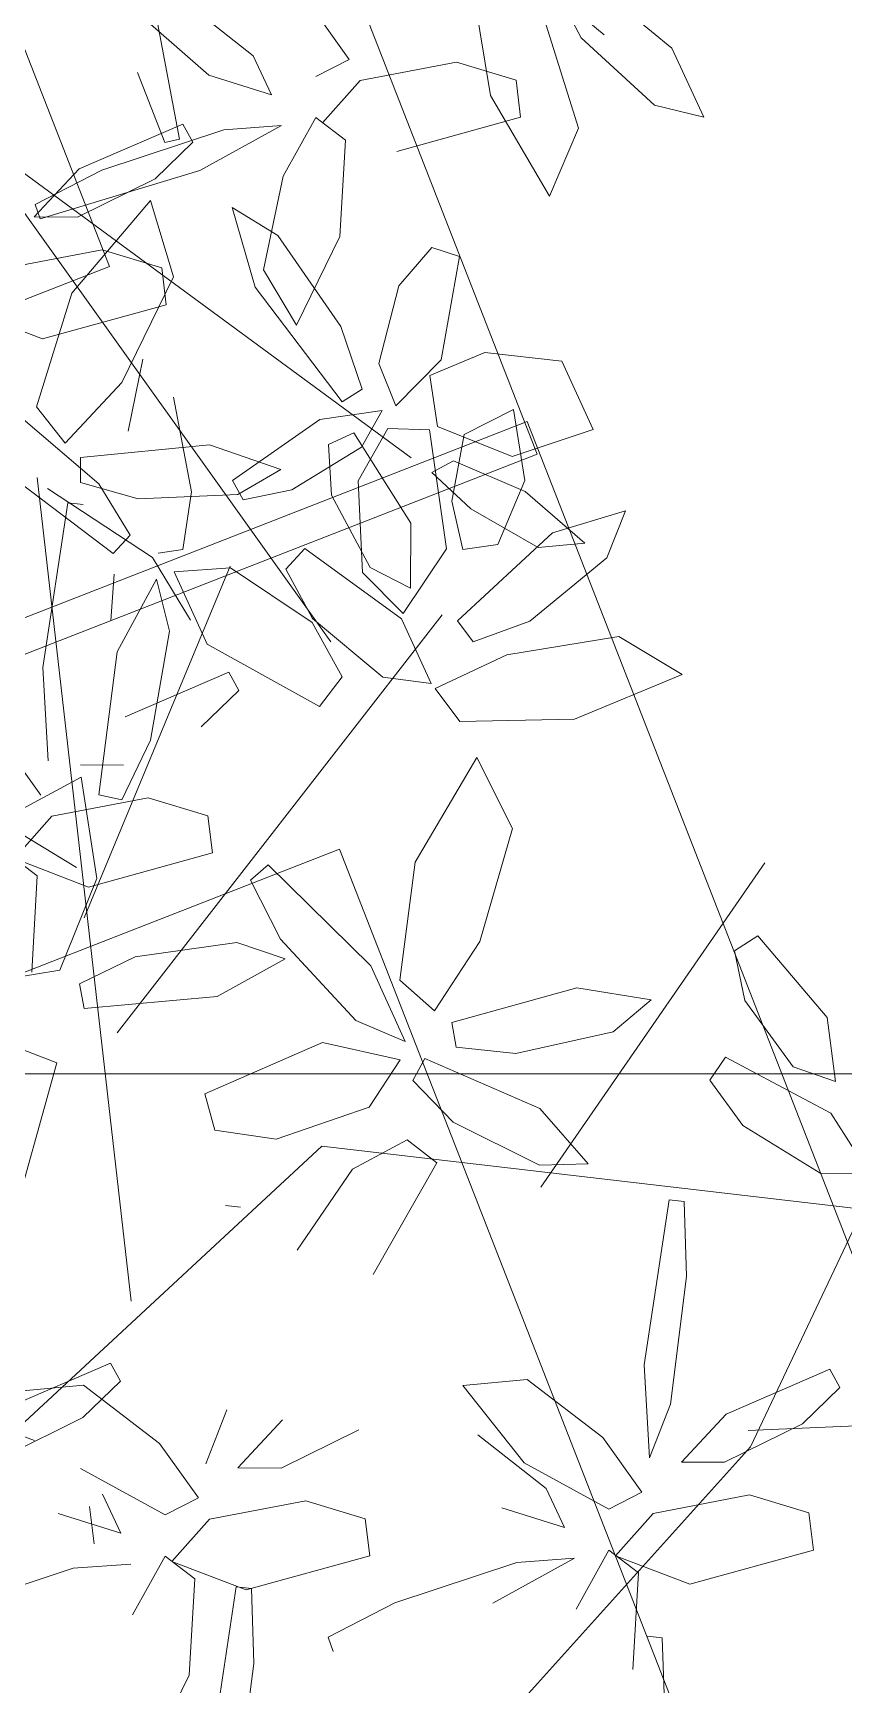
# Model space of a CAD drawing. Header units: millimetres. Extents: x 4980 to 19099, y 3891 to 5773.
# Drawn here: x 5609.12 to 5621.4, y 4310.83 to 4335.84 of the extents above; entities that cross this region are included whole.
import ezdxf

# ---------------------------------------------------------------- set-up
doc = ezdxf.new("R2010")
doc.units = ezdxf.units.MM
for name, color, linetype, lineweight in [('no3_ahşap gorunus on kalın', 34, 'Continuous', 20), ('no3_ölçü tefriş', 252, 'Continuous', 0), ('PLAN YAZI', 4, 'Continuous', 9)]:
    doc.layers.add(name, color=color, linetype=linetype, lineweight=lineweight)

# ---------------------------------------------------------------- blocks, each defined once
blk = doc.blocks.new('p34')
at = {"color": 68}
for p, q in [((1685.294, -14118.438), (1684.949, -14119.593)), ((1686.489, -14119.835), (1685.294, -14118.438)), ((1684.949, -14119.593), (1685.738, -14121.191)), ((1687.031, -14121.555), (1686.489, -14119.835)), ((1685.738, -14121.191), (1686.597, -14122.104)), ((1679.642, -14122.701), (1679.81, -14121.624)), ((1679.81, -14121.624), (1680.556, -14122)), ((1686.597, -14122.104), (1687.031, -14121.555)), ((1680.556, -14122), (1680.748, -14123.009)), ((1681.371, -14123.339), (1682.229, -14121.966)), ((1682.229, -14121.966), (1682.611, -14122.14)), ((1682.611, -14122.14), (1682.568, -14122.911)), ((1683.335, -14122.517), (1684.416, -14122.139)), ((1684.416, -14122.139), (1686.37, -14122.324)), ((1683.99, -14122.893), (1683.335, -14122.517)), ((1686.37, -14122.324), (1686.371, -14122.701)), ((1680.052, -14123.668), (1679.642, -14122.701)), ((1685.284, -14123.84), (1686.868, -14122.79)), ((1686.371, -14122.701), (1685.497, -14122.955)), ((1680.748, -14123.009), (1680.586, -14123.742)), ((1682.568, -14122.911), (1681.987, -14124.007)), ((1685.497, -14122.955), (1683.99, -14122.893)), ((1678.405, -14123.875), (1678.119, -14123.164)), ((1678.119, -14123.164), (1679.223, -14123.492)), ((1679.223, -14123.492), (1680.671, -14124.82)), ((1681.381, -14124.322), (1681.371, -14123.339)), ((1680.586, -14123.742), (1680.052, -14123.668)), ((1681.519, -14124.785), (1682.979, -14123.718)), ((1682.979, -14123.718), (1683.264, -14124.026)), ((1679.573, -14124.831), (1678.405, -14123.875)), ((1681.987, -14124.007), (1681.381, -14124.322)), ((1683.264, -14124.026), (1682.866, -14124.778)), ((1684.711, -14124.793), (1685.284, -14123.84)), ((1681.074, -14125.768), (1681.519, -14124.785)), ((1682.866, -14124.778), (1681.801, -14125.667)), ((1680.433, -14125.139), (1679.573, -14124.831)), ((1680.671, -14124.82), (1680.433, -14125.139)), ((1677.269, -14125.649), (1678.225, -14125.068)), ((1678.225, -14125.068), (1679.922, -14125.339)), ((1679.922, -14125.339), (1681.012, -14125.841)), ((1678.903, -14126.316), (1677.269, -14125.649)), ((1681.801, -14125.667), (1681.074, -14125.768)), ((1681.012, -14125.841), (1680.639, -14126.347)), ((1680.639, -14126.347), (1678.903, -14126.316)), ((1680.385, -14126.889), (1679.849, -14127.968)), ((1681.324, -14128.47), (1680.385, -14126.889)), ((1686.147, -14128.698), (1686.38, -14127.164)), ((1686.38, -14127.164), (1687.41, -14127.715)), ((1679.849, -14127.968), (1680.352, -14129.678)), ((1681.564, -14130.257), (1681.324, -14128.47)), ((1682.001, -14130.04), (1683.549, -14128.504)), ((1683.549, -14128.504), (1683.82, -14128.736)), ((1683.82, -14128.736), (1683.369, -14129.629)), ((1686.713, -14130.086), (1686.147, -14128.698)), ((1675.098, -14130.847), (1676.139, -14129.606)), ((1676.139, -14129.606), (1676.493, -14129.832)), ((1680.352, -14129.678), (1681.042, -14130.723)), ((1683.369, -14129.629), (1682.233, -14130.863)), ((1684.031, -14129.676), (1683.299, -14129.929)), ((1685.572, -14129.886), (1684.031, -14129.676)), ((1676.493, -14129.832), (1676.343, -14130.589)), ((1681.489, -14131.185), (1682.001, -14130.04)), ((1683.299, -14129.929), (1684.331, -14130.496)), ((1686.415, -14130.294), (1685.572, -14129.886)), ((1681.042, -14130.723), (1681.564, -14130.257)), ((1686.349, -14130.665), (1686.415, -14130.294)), ((1687.45, -14130.202), (1686.713, -14130.086)), ((1677.758, -14130.572), (1678.887, -14130.385)), ((1678.887, -14130.385), (1680.781, -14130.901)), ((1684.331, -14130.496), (1686.349, -14130.665)), ((1678.339, -14131.055), (1677.758, -14130.572)), ((1679.813, -14131.374), (1678.339, -14131.055)), ((1680.781, -14130.901), (1680.717, -14131.273)), ((1682.233, -14130.863), (1681.489, -14131.185)), ((1680.717, -14131.273), (1679.813, -14131.374)), ((1681.564, -14131.465), (1682.739, -14131.196)), ((1682.739, -14131.196), (1684.522, -14131.968)), ((1679.451, -14132.209), (1681.192, -14131.446)), ((1681.192, -14131.446), (1681.376, -14131.775)), ((1682.039, -14132.18), (1681.564, -14131.465)), ((1681.376, -14131.775), (1680.764, -14132.41)), ((1684.522, -14131.968), (1684.374, -14132.515)), ((1678.724, -14133.05), (1679.451, -14132.209)), ((1683.445, -14132.658), (1682.039, -14132.18)), ((1680.764, -14132.41), (1679.462, -14133.069)), ((1684.374, -14132.515), (1683.445, -14132.658)), ((1681.018, -14133.025), (1681.463, -14132.675)), ((1681.463, -14132.675), (1682.293, -14133.116)), ((1679.462, -14133.069), (1678.724, -14133.05)), ((1681.985, -14134.71), (1681.018, -14133.025)), ((1682.293, -14133.116), (1683.135, -14134.34))]:
    blk.add_line(p, q, dxfattribs=at)
at = {"color": 44}
for p, q in [((1685.654, -14135.103), (1687.026, -14122.623)), ((1686.342, -14129.293), (1684.107, -14123.977)), ((1685.85, -14131.036), (1680.9, -14124.728)), ((1679.44, -14133.399), (1676.031, -14128.502)), ((1676.283, -14137.346), (1673.404, -14131.319)), ((1682.755, -14132.766), (1671.775, -14134.094)), ((1687.482, -14137.116), (1682.755, -14132.766)), ((1676.318, -14137.098), (1670.396, -14136.858)), ((1682.842, -14144.569), (1676.283, -14137.346)), ((1683.379, -14145.161), (1673.489, -14159.11)), ((1672.948, -14146.882), (1669.312, -14149.94)), ((1678.77, -14151.506), (1672.265, -14156.333)), ((1689.842, -14154.849), (1677.356, -14162.512))]:
    blk.add_line(p, q, dxfattribs=at)
at = {"color": 66}
for p, q in [((1676.343, -14130.589), (1675.616, -14131.594)), ((1674.972, -14131.821), (1675.098, -14130.847)), ((1686.764, -14131.488), (1687.271, -14131.287)), ((1675.044, -14132.3), (1676.639, -14131.445)), ((1676.639, -14131.445), (1676.878, -14131.79)), ((1687.498, -14134.079), (1686.764, -14131.488)), ((1675.616, -14131.594), (1674.972, -14131.821)), ((1676.878, -14131.79), (1676.379, -14132.479)), ((1674.467, -14133.211), (1675.044, -14132.3)), ((1676.379, -14132.479), (1675.201, -14133.212)), ((1675.201, -14133.212), (1674.467, -14133.211)), ((1677.272, -14133.626), (1677.241, -14134.764)), ((1677.501, -14133.601), (1677.272, -14133.626)), ((1677.89, -14136.095), (1677.501, -14133.601)), ((1684.219, -14133.661), (1683.99, -14133.686)), ((1677.241, -14134.764), (1677.493, -14136.692)), ((1675.075, -14136.176), (1674.925, -14136.453)), ((1676.648, -14136.847), (1675.075, -14136.176)), ((1677.814, -14137.507), (1677.89, -14136.095)), ((1674.925, -14136.453), (1675.495, -14137.001)), ((1679.661, -14136.312), (1678.517, -14137.197)), ((1680.634, -14136.398), (1679.661, -14136.312)), ((1679.714, -14137.573), (1680.634, -14136.398)), ((1677.493, -14136.692), (1677.814, -14137.507)), ((1675.495, -14137.001), (1676.676, -14137.578)), ((1677.328, -14137.572), (1676.648, -14136.847)), ((1678.517, -14137.197), (1677.929, -14138.025)), ((1680.409, -14137.146), (1679.38, -14137.964)), ((1676.676, -14137.578), (1677.328, -14137.572)), ((1678.433, -14138.281), (1679.714, -14137.573)), ((1677.929, -14138.025), (1678.433, -14138.281)), ((1679.38, -14137.964), (1679.105, -14138.555)), ((1675.403, -14138.349), (1676.301, -14138.074)), ((1676.301, -14138.074), (1677.762, -14138.346)), ((1679.105, -14138.555), (1680.052, -14138.253)), ((1675.335, -14138.911), (1675.403, -14138.349)), ((1677.762, -14138.346), (1678.334, -14138.985)), ((1677.21, -14139.42), (1675.335, -14138.911)), ((1678.334, -14138.985), (1677.21, -14139.42)), ((1678.437, -14138.902), (1677.989, -14139.247)), ((1678.932, -14139.79), (1678.437, -14138.902)), ((1679.829, -14139.082), (1678.955, -14139.021)), ((1678.955, -14139.021), (1680.196, -14139.698)), ((1677.989, -14139.247), (1678.078, -14140.708)), ((1677.63, -14140.231), (1677.599, -14141.368)), ((1677.859, -14140.206), (1677.63, -14140.231))]:
    blk.add_line(p, q, dxfattribs=at)
at = {"color": 64}
for p, q in [((1685.969, -14136.037), (1685.82, -14136.314)), ((1687.543, -14136.708), (1685.969, -14136.037)), ((1686.38, -14136.372), (1685.235, -14137.256)), ((1685.82, -14136.314), (1686.39, -14136.862)), ((1687.352, -14136.458), (1686.38, -14136.372)), ((1684.211, -14136.752), (1684.532, -14137.567)), ((1682.213, -14137.061), (1683.394, -14137.637)), ((1684.046, -14137.631), (1683.366, -14136.907)), ((1686.39, -14136.862), (1687.571, -14137.439)), ((1687.867, -14136.927), (1687.127, -14137.206)), ((1685.235, -14137.256), (1684.647, -14138.085)), ((1683.394, -14137.637), (1684.046, -14137.631)), ((1685.151, -14138.341), (1686.432, -14137.632)), ((1686.098, -14138.024), (1685.823, -14138.615)), ((1682.121, -14138.409), (1683.019, -14138.134)), ((1683.019, -14138.134), (1684.48, -14138.406)), ((1684.647, -14138.085), (1685.151, -14138.341)), ((1685.823, -14138.615), (1686.77, -14138.313)), ((1686.23, -14138.772), (1686.297, -14138.21)), ((1682.053, -14138.971), (1682.121, -14138.409)), ((1684.48, -14138.406), (1685.052, -14139.045)), ((1683.928, -14139.48), (1682.053, -14138.971)), ((1685.052, -14139.045), (1683.928, -14139.48)), ((1685.155, -14138.962), (1684.708, -14139.307)), ((1685.65, -14139.849), (1685.155, -14138.962)), ((1681.677, -14139.685), (1679.829, -14139.082)), ((1684.708, -14139.307), (1684.796, -14140.768)), ((1686.547, -14139.142), (1685.673, -14139.081)), ((1688.396, -14139.744), (1686.547, -14139.142)), ((1683.85, -14139.46), (1683.819, -14140.597)), ((1684.079, -14139.435), (1683.85, -14139.46)), ((1684.468, -14141.929), (1684.079, -14139.435)), ((1682.691, -14140.201), (1681.677, -14139.685)), ((1682.615, -14140.419), (1682.691, -14140.201)), ((1683.819, -14140.597), (1684.07, -14142.525)), ((1684.796, -14140.768), (1685.46, -14142.104)), ((1676.212, -14149.009), (1675.749, -14151.491)), ((1671.313, -14149.137), (1671.041, -14150.851)), ((1673.766, -14149.466), (1673.178, -14150.295)), ((1675.658, -14149.415), (1674.63, -14150.233)), ((1673.178, -14150.295), (1673.683, -14150.55)), ((1674.63, -14150.233), (1674.355, -14150.825)), ((1671.551, -14150.344), (1673.011, -14150.615)), ((1674.355, -14150.825), (1675.301, -14150.522)), ((1673.011, -14150.615), (1673.583, -14151.255)), ((1673.687, -14151.171), (1673.239, -14151.517)), ((1674.182, -14152.059), (1673.687, -14151.171)), ((1673.239, -14151.517), (1673.327, -14152.977))]:
    blk.add_line(p, q, dxfattribs=at)
at = {"color": 62}
for p, q in [((1668.289, -14150.142), (1669.805, -14148.893)), ((1670.088, -14149.173), (1669.663, -14149.982)), ((1675.301, -14150.522), (1676.584, -14149.391)), ((1669.711, -14151.349), (1670.216, -14149.706)), ((1669.663, -14149.982), (1668.556, -14151.005)), ((1667.812, -14151.191), (1668.289, -14150.142)), ((1670.652, -14150.619), (1671.551, -14150.344)), ((1675.974, -14151.543), (1676.381, -14150.481)), ((1670.584, -14151.181), (1670.652, -14150.619)), ((1668.556, -14151.005), (1667.812, -14151.191)), ((1671.041, -14150.851), (1670.154, -14152.377)), ((1672.459, -14151.69), (1670.584, -14151.181)), ((1675.078, -14151.351), (1674.204, -14151.291)), ((1674.204, -14151.291), (1675.445, -14151.967)), ((1675.701, -14151.263), (1675.552, -14151.54)), ((1677.275, -14151.934), (1675.701, -14151.263)), ((1670.154, -14152.377), (1669.711, -14151.349)), ((1676.927, -14151.954), (1675.078, -14151.351)), ((1675.552, -14151.54), (1676.122, -14152.088)), ((1675.749, -14151.491), (1675.974, -14151.543)), ((1674.487, -14153.473), (1674.182, -14152.059)), ((1675.445, -14151.967), (1677.865, -14152.688)), ((1677.94, -14152.471), (1676.927, -14151.954)), ((1677.955, -14152.658), (1677.275, -14151.934)), ((1676.122, -14152.088), (1677.303, -14152.664)), ((1674.267, -14152.955), (1674.958, -14152.529)), ((1674.958, -14152.529), (1674.615, -14153.736)), ((1677.865, -14152.688), (1677.94, -14152.471)), ((1677.303, -14152.664), (1677.955, -14152.658)), ((1673.32, -14154.338), (1674.267, -14152.955)), ((1673.327, -14152.977), (1673.991, -14154.313)), ((1671.517, -14153.284), (1671.935, -14153.146)), ((1671.803, -14154.85), (1671.517, -14153.284)), ((1671.935, -14153.146), (1672.437, -14153.723)), ((1676.029, -14153.436), (1676.928, -14153.161)), ((1676.928, -14153.161), (1678.388, -14153.433)), ((1673.991, -14154.313), (1674.487, -14153.473)), ((1675.961, -14153.998), (1676.029, -14153.436)), ((1672.437, -14153.723), (1672.747, -14154.9)), ((1674.615, -14153.736), (1673.303, -14155.478)), ((1677.837, -14154.507), (1675.961, -14153.998)), ((1678.96, -14154.072), (1677.837, -14154.507)), ((1673.002, -14155.287), (1673.32, -14154.338)), ((1669.974, -14154.874), (1671.14, -14154.741)), ((1671.14, -14154.741), (1671.974, -14155.085)), ((1669.507, -14155.911), (1669.974, -14154.874)), ((1672.494, -14155.54), (1671.803, -14154.85)), ((1672.747, -14154.9), (1672.494, -14155.54)), ((1676.318, -14154.822), (1676.547, -14155.91)), ((1671.974, -14155.085), (1671.863, -14155.856)), ((1673.303, -14155.478), (1673.002, -14155.287)), ((1675.592, -14156.833), (1675.857, -14155.397)), ((1673.012, -14156.164), (1672.7, -14155.611)), ((1672.7, -14155.611), (1673.642, -14155.743)), ((1673.642, -14155.743), (1674.972, -14156.661)), ((1676.992, -14156.703), (1678.138, -14155.723)), ((1670.734, -14156.315), (1669.507, -14155.911)), ((1671.863, -14155.856), (1670.734, -14156.315)), ((1671.733, -14157.713), (1671.985, -14155.906)), ((1671.985, -14155.906), (1672.615, -14155.885)), ((1672.615, -14155.885), (1673.065, -14156.674)), ((1674.072, -14156.809), (1673.012, -14156.164)), ((1671.624, -14156.377), (1670.539, -14156.848)), ((1671.362, -14157.106), (1671.953, -14156.552)), ((1671.953, -14156.552), (1671.624, -14156.377)), ((1678.341, -14156.566), (1676.782, -14157.76)), ((1673.065, -14156.674), (1673.005, -14158.062)), ((1674.811, -14156.956), (1674.072, -14156.809)), ((1674.972, -14156.661), (1674.811, -14156.956)), ((1676.525, -14157.484), (1676.992, -14156.703)), ((1670.539, -14156.848), (1669.638, -14157.633)), ((1675.727, -14157.705), (1675.592, -14156.833)), ((1677.463, -14156.99), (1677.234, -14157.015)), ((1677.853, -14159.484), (1677.463, -14156.99)), ((1670.347, -14157.695), (1671.362, -14157.106)), ((1676.782, -14157.76), (1676.525, -14157.484)), ((1669.638, -14157.633), (1670.347, -14157.695)), ((1672.396, -14158.685), (1671.733, -14157.713)), ((1676.1, -14157.757), (1675.727, -14157.705)), ((1673.005, -14158.062), (1672.396, -14158.685)), ((1673.771, -14158.816), (1675.003, -14157.987)), ((1675.003, -14157.987), (1675.859, -14158.042)), ((1675.859, -14158.042), (1675.363, -14159.139)), ((1675.933, -14158.939), (1676.128, -14158.151)), ((1676.128, -14158.151), (1676.729, -14159.252)), ((1676.766, -14158.076), (1676.821, -14158.773)), ((1673.323, -14159.642), (1673.771, -14158.816)), ((1676.228, -14160.59), (1675.933, -14158.939)), ((1675.363, -14159.139), (1673.668, -14160.09)), ((1676.729, -14159.252), (1677.014, -14161.414)), ((1675.038, -14159.565), (1674.888, -14159.842)), ((1676.611, -14160.236), (1675.038, -14159.565)), ((1677.777, -14160.896), (1677.853, -14159.484)), ((1673.668, -14160.09), (1673.323, -14159.642)), ((1674.888, -14159.842), (1675.458, -14160.39)), ((1676.666, -14161.489), (1676.228, -14160.59)), ((1675.365, -14161.738), (1676.264, -14161.463)), ((1675.298, -14162.3), (1675.365, -14161.738))]:
    blk.add_line(p, q, dxfattribs=at)
at = {"color": 60}
for p, q in [((1678.48, -14160.585), (1677.891, -14161.414)), ((1676.639, -14160.966), (1677.291, -14160.96)), ((1676.264, -14161.463), (1677.724, -14161.735)), ((1677.014, -14161.414), (1676.666, -14161.489)), ((1677.724, -14161.735), (1678.296, -14162.374)), ((1677.173, -14162.809), (1675.298, -14162.3)), ((1678.4, -14162.291), (1677.952, -14162.636)), ((1678.296, -14162.374), (1677.173, -14162.809)), ((1677.952, -14162.636), (1678.041, -14164.097))]:
    blk.add_line(p, q, dxfattribs=at)

msp = doc.modelspace()

# ---------------------------------------------------------------- linework, layer by layer
at = {"layer": 'no3_ahşap gorunus on kalın', "extrusion": (-0.000424385, 0.002254, 0.999997)}
for points, elevation in [([(5584.149, 4316.733), (5538.082, 4434.71), (5570.685, 4447.44), (5616.752, 4329.463), (5584.149, 4316.733)], 7.391), ([(5630.061, 4199.248), (5583.994, 4317.225), (5616.597, 4329.955), (5662.664, 4211.978), (5630.061, 4199.248)], 7.666)]:
    msp.add_lwpolyline(points, dxfattribs=dict(at, elevation=elevation))
for points, elevation in [([(5586.988, 4323.209), (5544.558, 4431.871), (5567.846, 4440.964), (5610.276, 4332.302)], 7.391), ([(5632.9, 4205.724), (5590.47, 4314.386), (5613.758, 4323.479), (5656.188, 4214.817)], 7.666)]:
    msp.add_lwpolyline(points, close=True, dxfattribs=dict(at, elevation=elevation))
at = {"layer": 'PLAN YAZI', "color": 154, "elevation": -0.527}
msp.add_lwpolyline([(5277.498, 4320.083), (8065.522, 4320.083, 0.177706), (8252.392, 4388.665, 0.177706)], format="xyb", dxfattribs=at)

# ---------------------------------------------------------------- block references
at = {"layer": 'no3_ölçü tefriş', "xscale": -1, "rotation": 0.2328300535295913}
for p in [(7229.566, 18492.421, -0.803), (7238.802, 18458.477, -1.055)]:
    msp.add_blockref('p34', p, dxfattribs=at)

doc.saveas('drawing.dxf')
